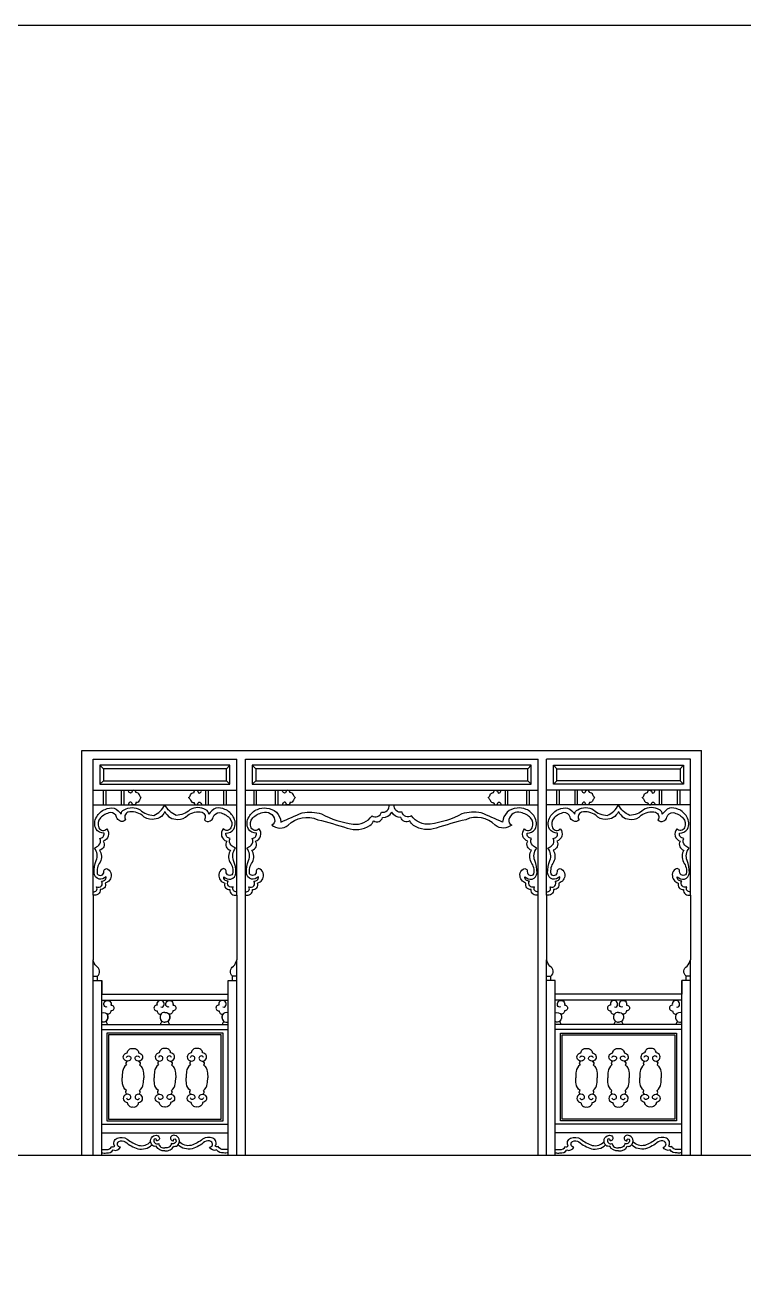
# Model space of a CAD drawing. Extents: x -66030 to 95157, y -13132 to 45879.
# Drawn here: x -56600 to -52425, y 38569 to 45879 of the extents above; entities that cross this region are included whole.
import ezdxf

# ---------------------------------------------------------------- set-up
doc = ezdxf.new("R2010")
doc.units = 0
doc.header["$LTSCALE"] = 100
doc.header["$MEASUREMENT"] = 0
for name, color, linetype in [('3', 11, 'CONTINUOUS'), ('4', 121, 'CONTINUOUS'), ('7', 105, 'CONTINUOUS')]:
    doc.layers.add(name, color=color, linetype=linetype)

msp = doc.modelspace()

# ---------------------------------------------------------------- linework, layer by layer
at = {"layer": '3', "linetype": 'ByBlock'}
for p, q in [((-52670.8, 39315.3), (-52670.8, 41665.3)), ((-56145.8, 41560.3), (-56165.8, 41580.3)), ((-55430.8, 41560.3), (-55410.8, 41580.3)), ((-55260.8, 41560.3), (-55280.8, 41580.3)), ((-53680.8, 41560.3), (-53660.8, 41580.3)), ((-53510.8, 41560.3), (-53530.8, 41580.3)), ((-52795.8, 41560.3), (-52775.8, 41580.3)), ((-56145.8, 41490.3), (-56165.8, 41470.3)), ((-55430.8, 41490.3), (-55410.8, 41470.3)), ((-55260.8, 41490.3), (-55280.8, 41470.3)), ((-53680.8, 41490.3), (-53660.8, 41470.3)), ((-53510.8, 41490.3), (-53530.8, 41470.3)), ((-52795.8, 41490.3), (-52775.8, 41470.3)), ((-56145.8, 41350.3), (-56145.8, 41435.3)), ((-56130.8, 41350.3), (-56130.8, 41435.3)), ((-56040.8, 41350.3), (-56040.8, 41435.3)), ((-56025.8, 41350.3), (-56025.8, 41435.3)), ((-55550.8, 41350.3), (-55550.8, 41435.3)), ((-55535.8, 41350.3), (-55535.8, 41435.3)), ((-55445.8, 41350.3), (-55445.8, 41435.3)), ((-55430.8, 41350.3), (-55430.8, 41435.3)), ((-55270.9, 41350.3), (-55270.9, 41435.3)), ((-55255.9, 41350.3), (-55255.9, 41435.3)), ((-55145.9, 41350.3), (-55145.9, 41435.3)), ((-55130.9, 41350.3), (-55130.9, 41435.3)), ((-53810.7, 41350.3), (-53810.7, 41435.3)), ((-53795.7, 41350.3), (-53795.7, 41435.3)), ((-53685.7, 41350.3), (-53685.7, 41435.3)), ((-53670.7, 41350.3), (-53670.7, 41435.3)), ((-53510.8, 41350.3), (-53510.8, 41435.3)), ((-53495.8, 41350.3), (-53495.8, 41435.3)), ((-53405.8, 41350.3), (-53405.8, 41435.3)), ((-53390.8, 41350.3), (-53390.8, 41435.3)), ((-52915.8, 41350.3), (-52915.8, 41435.3)), ((-52900.8, 41350.3), (-52900.8, 41435.3)), ((-52810.8, 41350.3), (-52810.8, 41435.3)), ((-52795.8, 41350.3), (-52795.8, 41435.3)), ((-56205.8, 40355.3), (-56180.8, 40355.3)), ((-55370.8, 40355.3), (-55395.8, 40355.3)), ((-53570.8, 40355.3), (-53545.8, 40355.3)), ((-52735.8, 40355.3), (-52760.8, 40355.3)), ((-56155.8, 40045.3), (-55420.8, 40045.3)), ((-52785.8, 40045.3), (-53520.8, 40045.3)), ((-56155.8, 39495.3), (-55420.8, 39495.3)), ((-52785.8, 39495.3), (-53520.8, 39495.3))]:
    msp.add_line(p, q, dxfattribs=at)
at = {"layer": '3', "color": 2}
msp.add_line((-66009.4, 39315.3), (95156.9, 39315.3), dxfattribs=at)
msp.add_lwpolyline([(95156.9, -13132.3), (-66009.4, -13132.3), (-66009.4, 45878.9), (95156.9, 45878.9)], close=True, dxfattribs=at)
at = {"layer": '3', "linetype": 'ByBlock'}
for points in [[(-56145.8, 41490.3), (-55430.8, 41490.3), (-55430.8, 41560.3), (-56145.8, 41560.3)], [(-55260.8, 41490.3), (-53680.8, 41490.3), (-53680.8, 41560.3), (-55260.8, 41560.3)], [(-52795.8, 41490.3), (-53510.8, 41490.3), (-53510.8, 41560.3), (-52795.8, 41560.3)], [(-56125.8, 39515.3), (-55450.8, 39515.3), (-55450.8, 40025.3), (-56125.8, 40025.3)], [(-52815.8, 39515.3), (-53490.8, 39515.3), (-53490.8, 40025.3), (-52815.8, 40025.3)]]:
    msp.add_lwpolyline(points, close=True, dxfattribs=at)
for points in [[(-55925.9, 41392.8, -0.171423), (-55936.7, 41408.3, 0.38746), (-55957.4, 41421.4, 1.06364), (-55981.6, 41423.4, -0.46028), (-55991.2, 41420.1, -0.381837), (-55999.4, 41435.3, -0.381837)], [(-55925.9, 41392.8, 0.171423), (-55936.7, 41377.3, -0.38746), (-55957.4, 41364.2, -1.06364), (-55981.6, 41362.2, 0.46028), (-55991.2, 41365.5, 0.381837), (-55999.4, 41350.3, 0.381837)], [(-55650.6, 41392.8, 0.171423), (-55639.9, 41408.3, -0.38746), (-55619.2, 41421.4, -1.06364), (-55594.9, 41423.4, 0.46028), (-55585.4, 41420.1, 0.381837), (-55577.2, 41435.3, 0.381837)], [(-55650.6, 41392.8, -0.171423), (-55639.9, 41377.3, 0.38746), (-55619.2, 41364.2, 1.06364), (-55594.9, 41362.2, -0.46028), (-55585.4, 41365.5, -0.381837), (-55577.2, 41350.3, -0.381837)], [(-55031, 41392.8, -0.171423), (-55041.8, 41408.3, 0.38746), (-55062.5, 41421.4, 1.06364), (-55086.7, 41423.4, -0.46028), (-55096.3, 41420.1, -0.381837), (-55104.5, 41435.3)], [(-55031, 41392.8, 0.171423), (-55041.8, 41377.3, -0.38746), (-55062.5, 41364.2, -1.06364), (-55086.7, 41362.2, 0.46028), (-55096.3, 41365.5, 0.381837), (-55104.5, 41350.3)], [(-53910.5, 41392.8, 0.171423), (-53899.8, 41408.3, -0.38746), (-53879.1, 41421.4, -1.06364), (-53854.8, 41423.4, 0.46028), (-53845.3, 41420.1, 0.381837), (-53837.1, 41435.3)], [(-53910.5, 41392.8, -0.171423), (-53899.8, 41377.3, 0.38746), (-53879.1, 41364.2, 1.06364), (-53854.8, 41362.2, -0.46028), (-53845.3, 41365.5, -0.381837), (-53837.1, 41350.3)], [(-53290.9, 41392.8, -0.171423), (-53301.7, 41408.3, 0.38746), (-53322.4, 41421.4, 1.06364), (-53346.6, 41423.4, -0.46028), (-53356.2, 41420.1, -0.381837), (-53364.4, 41435.3, -0.381837)], [(-53290.9, 41392.8, 0.171423), (-53301.7, 41377.3, -0.38746), (-53322.4, 41364.2, -1.06364), (-53346.6, 41362.2, 0.46028), (-53356.2, 41365.5, 0.381837), (-53364.4, 41350.3, 0.381837)], [(-53015.6, 41392.8, 0.171423), (-53004.9, 41408.3, -0.38746), (-52984.2, 41421.4, -1.06364), (-52959.9, 41423.4, 0.46028), (-52950.4, 41420.1, 0.381837), (-52942.2, 41435.3, 0.381837)], [(-53015.6, 41392.8, -0.171423), (-53004.9, 41377.3, 0.38746), (-52984.2, 41364.2, 1.06364), (-52959.9, 41362.2, -0.46028), (-52950.4, 41365.5, -0.381837), (-52942.2, 41350.3, -0.381837)], [(-56205.8, 40845.4, 0.632559), (-56185.1, 40873.8, 0.756324), (-56156.1, 40907.8, 0.482614), (-56129.4, 40932.8, -0.196275), (-56171.3, 40918.8, -0.329837), (-56200.1, 40955.6, -0.103861), (-56187.2, 41027.1, 0.275826), (-56198.2, 41098.8, 0.076666), (-56173.4, 41115.9, 0.337475), (-56167, 41155.5, 0.41946), (-56141.9, 41185.3, -0.225062), (-56188.7, 41210, -0.272915), (-56184.9, 41280.6, -0.178247), (-56136.2, 41324.4, -0.151155), (-56083.7, 41331.1, -0.16045), (-56042.7, 41295.8, -0.310351), (-56025.5, 41321.5, -0.288348), (-55933, 41321.5, 0.172497), (-55853.8, 41289.1, 0.171422), (-55788.3, 41350.3)], [(-55370.8, 40845.4, -0.632559), (-55391.5, 40873.8, -0.756324), (-55420.5, 40907.8, -0.482614), (-55447.2, 40932.8, 0.196275), (-55405.3, 40918.8, 0.329837), (-55376.5, 40955.6, 0.103861), (-55389.4, 41027.1, -0.275826), (-55378.4, 41098.8, -0.076666), (-55403.1, 41115.9, -0.337475), (-55409.6, 41155.5, -0.41946), (-55434.6, 41185.3, 0.225062), (-55387.9, 41210, 0.272915), (-55391.7, 41280.6, 0.178247), (-55440.4, 41324.4, 0.151155), (-55492.8, 41331.1, 0.16045), (-55533.9, 41295.8, 0.310351), (-55551, 41321.5, 0.288348), (-55643.6, 41321.5, -0.172497), (-55722.8, 41289.1, -0.171422), (-55788.3, 41350.3)], [(-55320.8, 40845.4, 0.632559), (-55300.1, 40873.8, 0.756324), (-55271.1, 40907.8, 0.482614), (-55244.4, 40932.8, -0.196275), (-55286.3, 40918.8, -0.329837), (-55315.1, 40955.6, -0.103861), (-55302.2, 41027.1, 0.275826), (-55313.2, 41098.8, 0.076666), (-55288.4, 41115.9, 0.337475), (-55282, 41155.5, 0.41946), (-55256.9, 41185.3, -0.225062), (-55303.7, 41210, -0.272915), (-55299.9, 41280.6, -0.178247), (-55251.2, 41324.4, -0.151155), (-55198.7, 41331.1, -0.389147), (-55115, 41250.6, 0.00305), (-54990.3, 41304.4, -0.129861), (-54878.8, 41297.8, 0.090067), (-54695, 41238.8, 0.282107), (-54585.3, 41287.7, 0.538015), (-54530.9, 41308.1, 0.507865), (-54485, 41350.3)], [(-53620.8, 40845.4, -0.632559), (-53641.5, 40873.8, -0.756324), (-53670.5, 40907.8, -0.482614), (-53697.2, 40932.8, 0.196275), (-53655.3, 40918.8, 0.329837), (-53626.5, 40955.6, 0.103861), (-53639.4, 41027.1, -0.275826), (-53628.4, 41098.8, -0.076666), (-53653.1, 41115.9, -0.337475), (-53659.6, 41155.5, -0.41946), (-53684.6, 41185.3, 0.225062), (-53637.9, 41210, 0.272915), (-53641.7, 41280.6, 0.178247), (-53690.4, 41324.4, 0.151155), (-53742.8, 41331.1, 0.389147), (-53826.6, 41250.6, -0.00305), (-53951.3, 41304.4, 0.129861), (-54062.8, 41297.8, -0.090067), (-54246.6, 41238.8, -0.282107), (-54356.3, 41287.7, -0.538015), (-54410.7, 41308.1, -0.507865), (-54456.6, 41350.3)], [(-53570.8, 40845.4, 0.632559), (-53550.1, 40873.8, 0.756324), (-53521.1, 40907.8, 0.482614), (-53494.4, 40932.8, -0.196275), (-53536.3, 40918.8, -0.329837), (-53565.1, 40955.6, -0.103861), (-53552.2, 41027.1, 0.275826), (-53563.2, 41098.8, 0.076666), (-53538.4, 41115.9, 0.337475), (-53532, 41155.5, 0.41946), (-53506.9, 41185.3, -0.225062), (-53553.7, 41210, -0.272915), (-53549.9, 41280.6, -0.178247), (-53501.2, 41324.4, -0.151155), (-53448.7, 41331.1, -0.16045), (-53407.7, 41295.8, -0.310351), (-53390.5, 41321.5, -0.288348), (-53298, 41321.5, 0.172497), (-53218.8, 41289.1, 0.171422), (-53153.3, 41350.3)], [(-52735.8, 40845.4, -0.632559), (-52756.5, 40873.8, -0.756324), (-52785.5, 40907.8, -0.482614), (-52812.2, 40932.8, 0.196275), (-52770.3, 40918.8, 0.329837), (-52741.5, 40955.6, 0.103861), (-52754.4, 41027.1, -0.275826), (-52743.4, 41098.8, -0.076666), (-52768.1, 41115.9, -0.337475), (-52774.6, 41155.5, -0.41946), (-52799.6, 41185.3, 0.225062), (-52752.9, 41210, 0.272915), (-52756.7, 41280.6, 0.178247), (-52805.4, 41324.4, 0.151155), (-52857.8, 41331.1, 0.16045), (-52898.9, 41295.8, 0.310351), (-52916, 41321.5, 0.288348), (-53008.6, 41321.5, -0.172497), (-53087.8, 41289.1, -0.171422), (-53153.3, 41350.3)], [(-56155.8, 40142.6, -0.409667), (-56121.8, 40130.1, -0.303784), (-56129.1, 40094.5, -0.308401), (-56155.8, 40091.4, -0.219458)], [(-55788.3, 40144.7, 0.323567), (-55814.7, 40130.1, 0.303784), (-55807.5, 40094.5, 0.219458), (-55788.3, 40088.9, 0.219458)], [(-55788.3, 40144.7, -0.323567), (-55761.8, 40130.1, -0.303784), (-55769.1, 40094.5, -0.219458), (-55788.3, 40088.9, -0.219458)], [(-55420.8, 40142.6, 0.409667), (-55454.7, 40130.1, 0.303784), (-55447.5, 40094.5, 0.308401), (-55420.8, 40091.4, 0.219458)], [(-56012.5, 39883.8, -1.282096), (-55991, 39867.7, -0.354795), (-56021.5, 39867.7, -0.698601), (-56007.1, 39909.5, -0.4505), (-55974.1, 39935.9, -0.4505), (-55941.1, 39909.5, -0.698601), (-55926.7, 39867.7, -0.354795), (-55957.2, 39867.7, -1.282096), (-55935.7, 39883.8)], [(-55749.9, 39883.8, 1.282096), (-55771.4, 39867.7, 0.354795), (-55740.9, 39867.7, 0.698601), (-55755.3, 39909.5, 0.4505), (-55788.3, 39935.9, 0.4505), (-55821.3, 39909.5, 0.698601), (-55835.7, 39867.7, 0.354795), (-55805.2, 39867.7, 1.282096), (-55826.7, 39883.8)], [(-55564, 39883.8, 1.282096), (-55585.6, 39867.7, 0.354795), (-55555.1, 39867.7, 0.698601), (-55569.4, 39909.5, 0.4505), (-55602.5, 39935.9, 0.4505), (-55635.5, 39909.5, 0.698601), (-55649.9, 39867.7, 0.354795), (-55619.3, 39867.7, 1.282096), (-55640.9, 39883.8)], [(-53377.5, 39883.8, -1.282096), (-53356, 39867.7, -0.354795), (-53386.5, 39867.7, -0.698601), (-53372.1, 39909.5, -0.4505), (-53339.1, 39935.9, -0.4505), (-53306.1, 39909.5, -0.698601), (-53291.7, 39867.7, -0.354795), (-53322.2, 39867.7, -1.282096), (-53300.7, 39883.8)], [(-53191.7, 39883.8, -1.282096), (-53170.2, 39867.7, -0.354795), (-53200.7, 39867.7, -0.698601), (-53186.3, 39909.5, -0.4505), (-53153.3, 39935.9, -0.4505), (-53120.3, 39909.5, -0.698601), (-53105.9, 39867.7, -0.354795), (-53136.4, 39867.7, -1.282096), (-53114.9, 39883.8)], [(-52929, 39883.8, 1.282096), (-52950.6, 39867.7, 0.354795), (-52920.1, 39867.7, 0.698601), (-52934.4, 39909.5, 0.4505), (-52967.5, 39935.9, 0.4505), (-53000.5, 39909.5, 0.698601), (-53014.9, 39867.7, 0.354795), (-52984.3, 39867.7, 1.282096), (-53005.9, 39883.8)], [(-56006.8, 39862.3, 0.59827), (-56012, 39840.3, 0.226633), (-56034.2, 39802.4, 0.039616), (-56036.5, 39765.9)], [(-55941.4, 39862.3, -0.59827), (-55936.2, 39840.3, -0.226633), (-55914, 39802.4, -0.039616), (-55911.7, 39765.9)], [(-55821, 39862.3, 0.59827), (-55826.2, 39840.3, 0.226633), (-55848.4, 39802.4, 0.039616), (-55850.7, 39765.9)], [(-55755.5, 39862.3, -0.59827), (-55750.4, 39840.3, -0.226633), (-55728.2, 39802.4, -0.039616), (-55725.9, 39765.9)], [(-55635.2, 39862.3, 0.59827), (-55640.3, 39840.3, 0.226633), (-55662.5, 39802.4, 0.039616), (-55664.9, 39765.9)], [(-55569.7, 39862.3, -0.59827), (-55564.6, 39840.3, -0.226633), (-55542.4, 39802.4, -0.039616), (-55540, 39765.9)], [(-53371.8, 39862.3, 0.59827), (-53377, 39840.3, 0.226633), (-53399.2, 39802.4, 0.039616), (-53401.5, 39765.9)], [(-53306.4, 39862.3, -0.59827), (-53301.2, 39840.3, -0.226633), (-53279, 39802.4, -0.039616), (-53276.7, 39765.9)], [(-53186, 39862.3, 0.59827), (-53191.2, 39840.3, 0.226633), (-53213.4, 39802.4, 0.039616), (-53215.7, 39765.9)], [(-53120.5, 39862.3, -0.59827), (-53115.4, 39840.3, -0.226633), (-53093.2, 39802.4, -0.039616), (-53090.9, 39765.9)], [(-53000.2, 39862.3, 0.59827), (-53005.3, 39840.3, 0.226633), (-53027.5, 39802.4, 0.039616), (-53029.9, 39765.9)], [(-52934.7, 39862.3, -0.59827), (-52929.6, 39840.3, -0.226633), (-52907.4, 39802.4, -0.039616), (-52905, 39765.9)], [(-56006.8, 39669.6, -0.59827), (-56012, 39691.6, -0.226633), (-56034.2, 39729.4, -0.039616), (-56036.5, 39765.9)], [(-55941.4, 39669.6, 0.59827), (-55936.2, 39691.6, 0.226633), (-55914, 39729.4, 0.039616), (-55911.7, 39765.9)], [(-55821, 39669.6, -0.59827), (-55826.2, 39691.6, -0.226633), (-55848.4, 39729.4, -0.039616), (-55850.7, 39765.9)], [(-55755.5, 39669.6, 0.59827), (-55750.4, 39691.6, 0.226633), (-55728.2, 39729.4, 0.039616), (-55725.9, 39765.9)], [(-55635.2, 39669.6, -0.59827), (-55640.3, 39691.6, -0.226633), (-55662.5, 39729.4, -0.039616), (-55664.9, 39765.9)], [(-55569.7, 39669.6, 0.59827), (-55564.6, 39691.6, 0.226633), (-55542.4, 39729.4, 0.039616), (-55540, 39765.9)], [(-53371.8, 39669.6, -0.59827), (-53377, 39691.6, -0.226633), (-53399.2, 39729.4, -0.039616), (-53401.5, 39765.9)], [(-53306.4, 39669.6, 0.59827), (-53301.2, 39691.6, 0.226633), (-53279, 39729.4, 0.039616), (-53276.7, 39765.9)], [(-53186, 39669.6, -0.59827), (-53191.2, 39691.6, -0.226633), (-53213.4, 39729.4, -0.039616), (-53215.7, 39765.9)], [(-53120.5, 39669.6, 0.59827), (-53115.4, 39691.6, 0.226633), (-53093.2, 39729.4, 0.039616), (-53090.9, 39765.9)], [(-53000.2, 39669.6, -0.59827), (-53005.3, 39691.6, -0.226633), (-53027.5, 39729.4, -0.039616), (-53029.9, 39765.9)], [(-52934.7, 39669.6, 0.59827), (-52929.6, 39691.6, 0.226633), (-52907.4, 39729.4, 0.039616), (-52905, 39765.9)], [(-56012.5, 39648.1, 1.282096), (-55991, 39664.2, 0.354795), (-56021.5, 39664.2, 0.698601), (-56007.1, 39622.4, 0.4505), (-55974.1, 39595.9, 0.4505), (-55941.1, 39622.4, 0.698601), (-55926.7, 39664.2, 0.354795), (-55957.2, 39664.2, 1.282096), (-55935.7, 39648.1)], [(-55749.9, 39648.1, -1.282096), (-55771.4, 39664.2, -0.354795), (-55740.9, 39664.2, -0.698601), (-55755.3, 39622.4, -0.4505), (-55788.3, 39595.9, -0.4505), (-55821.3, 39622.4, -0.698601), (-55835.7, 39664.2, -0.354795), (-55805.2, 39664.2, -1.282096), (-55826.7, 39648.1)], [(-55564, 39648.1, -1.282096), (-55585.6, 39664.2, -0.354795), (-55555.1, 39664.2, -0.698601), (-55569.4, 39622.4, -0.4505), (-55602.5, 39595.9, -0.4505), (-55635.5, 39622.4, -0.698601), (-55649.9, 39664.2, -0.354795), (-55619.3, 39664.2, -1.282096), (-55640.9, 39648.1)], [(-53377.5, 39648.1, 1.282096), (-53356, 39664.2, 0.354795), (-53386.5, 39664.2, 0.698601), (-53372.1, 39622.4, 0.4505), (-53339.1, 39595.9, 0.4505), (-53306.1, 39622.4, 0.698601), (-53291.7, 39664.2, 0.354795), (-53322.2, 39664.2, 1.282096), (-53300.7, 39648.1)], [(-53191.7, 39648.1, 1.282096), (-53170.2, 39664.2, 0.354795), (-53200.7, 39664.2, 0.698601), (-53186.3, 39622.4, 0.4505), (-53153.3, 39595.9, 0.4505), (-53120.3, 39622.4, 0.698601), (-53105.9, 39664.2, 0.354795), (-53136.4, 39664.2, 1.282096), (-53114.9, 39648.1)], [(-52929, 39648.1, -1.282096), (-52950.6, 39664.2, -0.354795), (-52920.1, 39664.2, -0.698601), (-52934.4, 39622.4, -0.4505), (-52967.5, 39595.9, -0.4505), (-53000.5, 39622.4, -0.698601), (-53014.9, 39664.2, -0.354795), (-52984.3, 39664.2, -1.282096), (-53005.9, 39648.1)], [(-56155.8, 39349.4, 0.051086), (-56128.8, 39348.6, 0.302205), (-56097.1, 39365.8, 0.266347), (-56080, 39367.5, -0.460001), (-56066.3, 39415.4, -0.228238), (-56007.1, 39409.7, 0.099611), (-55940.7, 39372.5, 0.271075), (-55872.4, 39395.1, 0.271075)], [(-55788.3, 39342, -0.349114), (-55839.2, 39368.4, -0.259172), (-55860.2, 39371.8, -0.297569), (-55871, 39408.7, -0.272908), (-55846.6, 39430.2, -0.339441), (-55823.3, 39422.9, -0.670966), (-55837.7, 39399.7, 0.778148), (-55850.3, 39409.2, 0.734151), (-55824.8, 39382.9, 0.474489), (-55788.3, 39359.4)], [(-55788.3, 39342, 0.349114), (-55737.4, 39368.4, 0.259172), (-55716.4, 39371.8, 0.297569), (-55705.5, 39408.7, 0.272908), (-55730, 39430.2, 0.339441), (-55753.3, 39422.9, 0.670966), (-55738.9, 39399.7, -0.778148), (-55726.3, 39409.2, -0.734151), (-55751.7, 39382.9, -0.474489), (-55788.3, 39359.4)], [(-55420.8, 39349.4, -0.051086), (-55447.8, 39348.6, -0.302205), (-55479.4, 39365.8, -0.266347), (-55496.6, 39367.5, 0.460001), (-55510.3, 39415.4, 0.228238), (-55569.5, 39409.7, -0.099611), (-55635.9, 39372.5, -0.271075), (-55704.2, 39395.1, -0.271075)], [(-53520.8, 39349.4, 0.051086), (-53493.8, 39348.6, 0.302205), (-53462.1, 39365.8, 0.266347), (-53445, 39367.5, -0.460001), (-53431.3, 39415.4, -0.228238), (-53372.1, 39409.7, 0.099611), (-53305.7, 39372.5, 0.271075), (-53237.4, 39395.1, 0.271075)], [(-53153.3, 39342, -0.349114), (-53204.2, 39368.4, -0.259172), (-53225.2, 39371.8, -0.297569), (-53236, 39408.7, -0.272908), (-53211.6, 39430.2, -0.339441), (-53188.3, 39422.9, -0.670966), (-53202.7, 39399.7, 0.778148), (-53215.3, 39409.2, 0.734151), (-53189.8, 39382.9, 0.474489), (-53153.3, 39359.4)], [(-53153.3, 39342, 0.349114), (-53102.4, 39368.4, 0.259172), (-53081.4, 39371.8, 0.297569), (-53070.5, 39408.7, 0.272908), (-53095, 39430.2, 0.339441), (-53118.3, 39422.9, 0.670966), (-53103.9, 39399.7, -0.778148), (-53091.3, 39409.2, -0.734151), (-53116.7, 39382.9, -0.474489), (-53153.3, 39359.4)], [(-52785.8, 39349.4, -0.051086), (-52812.8, 39348.6, -0.302205), (-52844.4, 39365.8, -0.266347), (-52861.6, 39367.5, 0.460001), (-52875.3, 39415.4, 0.228238), (-52934.5, 39409.7, -0.099611), (-53000.9, 39372.5, -0.271075), (-53069.2, 39395.1, -0.271075)], [(-56155.8, 39329.3, 0.044307), (-56128.8, 39328.6, 0.252931), (-56088.3, 39346.2, 0.398753), (-56046.9, 39362.6, -0.795999), (-56055.6, 39394.8, -0.289284), (-56018.7, 39393.3, 0.09862), (-55945.9, 39353.1, 0.246824), (-55863.9, 39375.2, 0.246824)], [(-55420.8, 39329.3, -0.044307), (-55447.8, 39328.6, -0.252931), (-55488.2, 39346.2, -0.398753), (-55529.7, 39362.6, 0.795999), (-55521, 39394.8, 0.289284), (-55557.9, 39393.3, -0.09862), (-55630.7, 39353.1, -0.246824), (-55712.7, 39375.2, -0.246824)], [(-53520.8, 39329.3, 0.044307), (-53493.8, 39328.6, 0.252931), (-53453.3, 39346.2, 0.398753), (-53411.9, 39362.6, -0.795999), (-53420.6, 39394.8, -0.289284), (-53383.7, 39393.3, 0.09862), (-53310.9, 39353.1, 0.246824), (-53228.9, 39375.2, 0.246824)], [(-52785.8, 39329.3, -0.044307), (-52812.8, 39328.6, -0.252931), (-52853.2, 39346.2, -0.398753), (-52894.7, 39362.6, 0.795999), (-52886, 39394.8, 0.289284), (-52922.9, 39393.3, -0.09862), (-52995.7, 39353.1, -0.246824), (-53077.7, 39375.2, -0.246824)]]:
    msp.add_lwpolyline(points, format="xyb", dxfattribs=at)
at = {"layer": '4', "linetype": 'ByBlock'}
for p, q in [((-56270.8, 39315.3), (-56270.8, 41665.3)), ((-56270.8, 41665.3), (-52670.8, 41665.3)), ((-52670.8, 39315.3), (-52670.8, 41665.3)), ((-55320.8, 39315.3), (-55320.8, 41350.3)), ((-55320.8, 41350.3), (-53620.8, 41350.3)), ((-53620.8, 39315.3), (-53620.8, 41350.3)), ((-56180.8, 40330.3), (-56180.8, 40355.3)), ((-55395.8, 40330.3), (-55395.8, 40355.3)), ((-53545.8, 40330.3), (-53545.8, 40355.3)), ((-52760.8, 40330.3), (-52760.8, 40355.3)), ((-52785.8, 40250.3), (-53520.8, 40250.3)), ((-56270.8, 39315.3), (-55320.8, 39315.3)), ((-53620.8, 39315.3), (-52670.8, 39315.3))]:
    msp.add_line(p, q, dxfattribs=at)
for points in [[(-55788.5, 41311.3, -0.312191), (-55862.8, 41266.3, -0.208379), (-55920.6, 41290, 0.209261), (-56003.5, 41308.4, 0.47277), (-56017.1, 41263.1, -0.365785), (-56050.8, 41257.5, -0.230101), (-56069.2, 41278.8, 0.345256), (-56105.9, 41305.3, 0.15822), (-56162.6, 41274.7, 0.313387), (-56171.6, 41217.2, 0.537731), (-56126.6, 41211.2, -0.533378), (-56147.1, 41138.8, -0.541982), (-56168.6, 41087.8, -0.265133), (-56165.1, 41017.9, 0.219371), (-56181.5, 40949.9, 0.766538), (-56143.3, 40962.9, -0.646462), (-56120, 40977.7, -0.233055), (-56100.9, 40945.2, -0.356343), (-56135.5, 40895.7, -0.550994), (-56165.2, 40859, -0.539861), (-56205.8, 40826.6)], [(-55788.1, 41311.3, 0.312191), (-55713.7, 41266.3, 0.208379), (-55656, 41290, -0.209261), (-55573.1, 41308.4, -0.47277), (-55559.5, 41263.1, 0.365785), (-55525.7, 41257.5, 0.230101), (-55507.4, 41278.8, -0.345256), (-55470.6, 41305.3, -0.15822), (-55413.9, 41274.7, -0.313387), (-55404.9, 41217.2, -0.537731), (-55450, 41211.2, 0.533378), (-55429.5, 41138.8, 0.541982), (-55407.9, 41087.8, 0.265133), (-55411.4, 41017.9, -0.219371), (-55395.1, 40949.9, -0.766538), (-55433.2, 40962.9, 0.646462), (-55456.6, 40977.7, 0.233055), (-55475.7, 40945.2, 0.356343), (-55441, 40895.7, 0.550994), (-55411.3, 40859, 0.539861), (-55370.8, 40826.6)], [(-55320.8, 40826.6, 0.539861), (-55280.2, 40859, 0.550994), (-55250.5, 40895.7, 0.356343), (-55215.9, 40945.2, 0.233055), (-55235, 40977.7, 0.646462), (-55258.3, 40962.9, -0.766538), (-55296.5, 40949.9, -0.219371), (-55280.1, 41017.9, 0.265133), (-55283.6, 41087.8, 0.541982), (-55262.1, 41138.8, 0.533378), (-55241.6, 41211.2, -0.537731), (-55286.6, 41217.2, -0.313387), (-55277.6, 41274.7, -0.15822), (-55220.9, 41305.3, -0.446344), (-55151, 41264.7, -0.369067), (-55168.1, 41233.5, 0.359452), (-55072.5, 41232.3, -0.317404), (-54901.1, 41264.1, -0.024272), (-54728.8, 41215.1, 0.226839), (-54597.1, 41230.6, 0.086213), (-54575.7, 41256.9, 0.523478), (-54524, 41277.2, 0.272631), (-54470.8, 41307.6)], [(-53620.8, 40826.6, -0.539861), (-53661.3, 40859, -0.550994), (-53691, 40895.7, -0.356343), (-53725.7, 40945.2, -0.233055), (-53706.6, 40977.7, -0.646462), (-53683.2, 40962.9, 0.766538), (-53645.1, 40949.9, 0.219371), (-53661.4, 41017.9, -0.265133), (-53657.9, 41087.8, -0.541982), (-53679.5, 41138.8, -0.533378), (-53700, 41211.2, 0.537731), (-53654.9, 41217.2, 0.313387), (-53663.9, 41274.7, 0.15822), (-53720.6, 41305.3, 0.446344), (-53790.6, 41264.7, 0.369067), (-53773.5, 41233.5, -0.359452), (-53869.1, 41232.3, 0.317404), (-54040.5, 41264.1, 0.024272), (-54212.8, 41215.1, -0.226839), (-54344.4, 41230.6, -0.086213), (-54365.9, 41256.9, -0.523478), (-54417.6, 41277.2, -0.272631), (-54470.8, 41307.6)], [(-53153.5, 41311.3, -0.312191), (-53227.8, 41266.3, -0.208379), (-53285.6, 41290, 0.209261), (-53368.5, 41308.4, 0.47277), (-53382.1, 41263.1, -0.365785), (-53415.8, 41257.5, -0.230101), (-53434.2, 41278.8, 0.345256), (-53470.9, 41305.3, 0.15822), (-53527.6, 41274.7, 0.313387), (-53536.6, 41217.2, 0.537731), (-53491.6, 41211.2, -0.533378), (-53512.1, 41138.8, -0.541982), (-53533.6, 41087.8, -0.265133), (-53530.1, 41017.9, 0.219371), (-53546.5, 40949.9, 0.766538), (-53508.3, 40962.9, -0.646462), (-53485, 40977.7, -0.233055), (-53465.9, 40945.2, -0.356343), (-53500.5, 40895.7, -0.550994), (-53530.2, 40859, -0.539861), (-53570.8, 40826.6)], [(-53153.1, 41311.3, 0.312191), (-53078.7, 41266.3, 0.208379), (-53021, 41290, -0.209261), (-52938.1, 41308.4, -0.47277), (-52924.5, 41263.1, 0.365785), (-52890.7, 41257.5, 0.230101), (-52872.4, 41278.8, -0.345256), (-52835.6, 41305.3, -0.15822), (-52778.9, 41274.7, -0.313387), (-52769.9, 41217.2, -0.537731), (-52815, 41211.2, 0.533378), (-52794.5, 41138.8, 0.541982), (-52772.9, 41087.8, 0.265133), (-52776.4, 41017.9, -0.219371), (-52760.1, 40949.9, -0.766538), (-52798.2, 40962.9, 0.646462), (-52821.6, 40977.7, 0.233055), (-52840.7, 40945.2, 0.356343), (-52806, 40895.7, 0.550994), (-52776.3, 40859, 0.539861), (-52735.8, 40826.6)], [(-56180.8, 40355.3, 0.537543), (-56186.6, 40412.8, -0.147608), (-56205.8, 40450.3)], [(-55395.8, 40355.3, -0.537543), (-55389.9, 40412.8, 0.147608), (-55370.8, 40450.3)], [(-53545.8, 40355.3, 0.537543), (-53551.6, 40412.8, -0.147608), (-53570.8, 40450.3)], [(-52760.8, 40355.3, -0.537543), (-52754.9, 40412.8, 0.147608), (-52735.8, 40450.3)]]:
    msp.add_lwpolyline(points, format="xyb", dxfattribs=at)
for points in [[(-56205.8, 40826.6), (-56205.8, 40450.3)], [(-55370.8, 40826.6), (-55370.8, 40450.3)], [(-53570.8, 40826.6), (-53570.8, 40450.3)], [(-52735.8, 40826.6), (-52735.8, 40450.3)], [(-56180.8, 40330.3), (-56155.8, 40330.3), (-56155.8, 40250.3), (-55420.8, 40250.3), (-55420.8, 40330.3)], [(-55420.8, 40330.3), (-55395.8, 40330.3)], [(-53520.8, 40330.3), (-53545.8, 40330.3)], [(-52760.8, 40330.3), (-52785.8, 40330.3), (-52785.8, 40250.3), (-53520.8, 40250.3), (-53520.8, 40330.3)]]:
    msp.add_lwpolyline(points, dxfattribs=at)
at = {"layer": '7', "linetype": 'ByBlock'}
for p, q in [((-56205.8, 40826.6), (-56205.8, 41615.3)), ((-56205.8, 41615.3), (-55370.8, 41615.3)), ((-55370.8, 40826.6), (-55370.8, 41615.3)), ((-55320.8, 41615.3), (-53620.8, 41615.3)), ((-55320.8, 41350.3), (-55320.8, 41615.3)), ((-53620.8, 41350.3), (-53620.8, 41615.3)), ((-53570.8, 40826.6), (-53570.8, 41615.3)), ((-52735.8, 41615.3), (-53570.8, 41615.3)), ((-52735.8, 40826.6), (-52735.8, 41615.3)), ((-56205.8, 41435.3), (-55370.8, 41435.3)), ((-55320.8, 41435.3), (-53620.8, 41435.3)), ((-52735.8, 41435.3), (-53570.8, 41435.3)), ((-56205.8, 41350.3), (-55370.8, 41350.3)), ((-52735.8, 41350.3), (-53570.8, 41350.3)), ((-56205.8, 39315.3), (-56205.8, 40450.3)), ((-55370.8, 39315.3), (-55370.8, 40450.3)), ((-53570.8, 39315.3), (-53570.8, 40450.3)), ((-52735.8, 39315.3), (-52735.8, 40450.3)), ((-56205.8, 40330.3), (-56180.8, 40330.3)), ((-56155.8, 39315.3), (-56155.8, 40330.3)), ((-55420.8, 39315.3), (-55420.8, 40330.3)), ((-55395.8, 40330.3), (-55370.8, 40330.3)), ((-53545.8, 40330.3), (-53570.8, 40330.3)), ((-53520.8, 39315.3), (-53520.8, 40330.3)), ((-52785.8, 39315.3), (-52785.8, 40330.3)), ((-52735.8, 40330.3), (-52760.8, 40330.3)), ((-56155.8, 40250.3), (-55420.8, 40250.3)), ((-56155.8, 40215.3), (-55420.8, 40215.3)), ((-52785.8, 40215.3), (-53520.8, 40215.3)), ((-56155.8, 40075.3), (-55420.8, 40075.3)), ((-52785.8, 40075.3), (-53520.8, 40075.3)), ((-56155.8, 39445.3), (-55420.8, 39445.3)), ((-52785.8, 39445.3), (-53520.8, 39445.3))]:
    msp.add_line(p, q, dxfattribs=at)
for points in [[(-56165.8, 41470.3), (-55410.8, 41470.3), (-55410.8, 41580.3), (-56165.8, 41580.3)], [(-55280.8, 41470.3), (-53660.8, 41470.3), (-53660.8, 41580.3), (-55280.8, 41580.3)], [(-52775.8, 41470.3), (-53530.8, 41470.3), (-53530.8, 41580.3), (-52775.8, 41580.3)], [(-56115.8, 39525.3), (-55460.8, 39525.3), (-55460.8, 40015.3), (-56115.8, 40015.3)], [(-52825.8, 39525.3), (-53480.8, 39525.3), (-53480.8, 40015.3), (-52825.8, 40015.3)]]:
    msp.add_lwpolyline(points, close=True, dxfattribs=at)
for points in [[(-56125.1, 40177.5, -0.585042), (-56143.2, 40191, -1.262866), (-56102.1, 40186.7, -1.117108), (-56102.8, 40154.4, -0.519332), (-56125.6, 40136, -0.499837)], [(-55811.5, 40177.5, 0.585042), (-55793.4, 40191, 1.262866), (-55834.5, 40186.7, 1.117108), (-55833.7, 40154.4, 0.519332), (-55811, 40136, 0.499837)], [(-55765.1, 40177.5, -0.585042), (-55783.2, 40191, -1.262866), (-55742.1, 40186.7, -1.117108), (-55742.8, 40154.4, -0.519332), (-55765.6, 40136, -0.499837)], [(-55451.5, 40177.5, 0.585042), (-55433.4, 40191, 1.262866), (-55474.5, 40186.7, 1.117108), (-55473.7, 40154.4, 0.519332), (-55451, 40136, 0.499837)], [(-53490.1, 40177.5, -0.585042), (-53508.2, 40191, -1.262866), (-53467.1, 40186.7, -1.117108), (-53467.8, 40154.4, -0.519332), (-53490.6, 40136, -0.499837)], [(-53176.5, 40177.5, 0.585042), (-53158.4, 40191, 1.262866), (-53199.5, 40186.7, 1.117108), (-53198.7, 40154.4, 0.519332), (-53176, 40136, 0.499837)], [(-53130.1, 40177.5, -0.585042), (-53148.2, 40191, -1.262866), (-53107.1, 40186.7, -1.117108), (-53107.8, 40154.4, -0.519332), (-53130.6, 40136, -0.499837)], [(-52816.5, 40177.5, 0.585042), (-52798.4, 40191, 1.262866), (-52839.5, 40186.7, 1.117108), (-52838.7, 40154.4, 0.519332), (-52816, 40136, 0.499837)], [(-53520.8, 40142.6, -0.409667), (-53486.8, 40130.1, -0.303784), (-53494.1, 40094.5, -0.308401), (-53520.8, 40091.4, -0.219458)], [(-53153.3, 40144.7, 0.323567), (-53179.7, 40130.1, 0.303784), (-53172.5, 40094.5, 0.219458), (-53153.3, 40088.9, 0.219458)], [(-53153.3, 40144.7, -0.323567), (-53126.8, 40130.1, -0.303784), (-53134.1, 40094.5, -0.219458), (-53153.3, 40088.9, -0.219458)], [(-52785.8, 40142.6, 0.409667), (-52819.7, 40130.1, 0.303784), (-52812.5, 40094.5, 0.308401), (-52785.8, 40091.4, 0.219458)]]:
    msp.add_lwpolyline(points, format="xyb", dxfattribs=at)
for centre, radius, start, end in [((-56151.1, 40117.3), 31.6, 314.06667, 36.25589), ((-55785.5, 40117.3), 31.6, 143.74411, 225.93333), ((-55791.1, 40117.3), 31.6, 314.06667, 36.25589), ((-55425.5, 40117.3), 31.6, 143.74411, 225.93333), ((-56154, 40069), 32.7, 11.12097, 46.51756), ((-55782.6, 40069), 32.7, 133.48244, 168.87903), ((-55794, 40069), 32.7, 11.12097, 46.51756), ((-55422.6, 40069), 32.7, 133.48244, 168.87903), ((-53519, 40069), 32.7, 11.12097, 46.51756), ((-53147.6, 40069), 32.7, 133.48244, 168.87903), ((-53159, 40069), 32.7, 11.12097, 46.51756), ((-52787.6, 40069), 32.7, 133.48244, 168.87903)]:
    msp.add_arc(centre, radius, start, end, dxfattribs=at)

doc.saveas('drawing.dxf')
